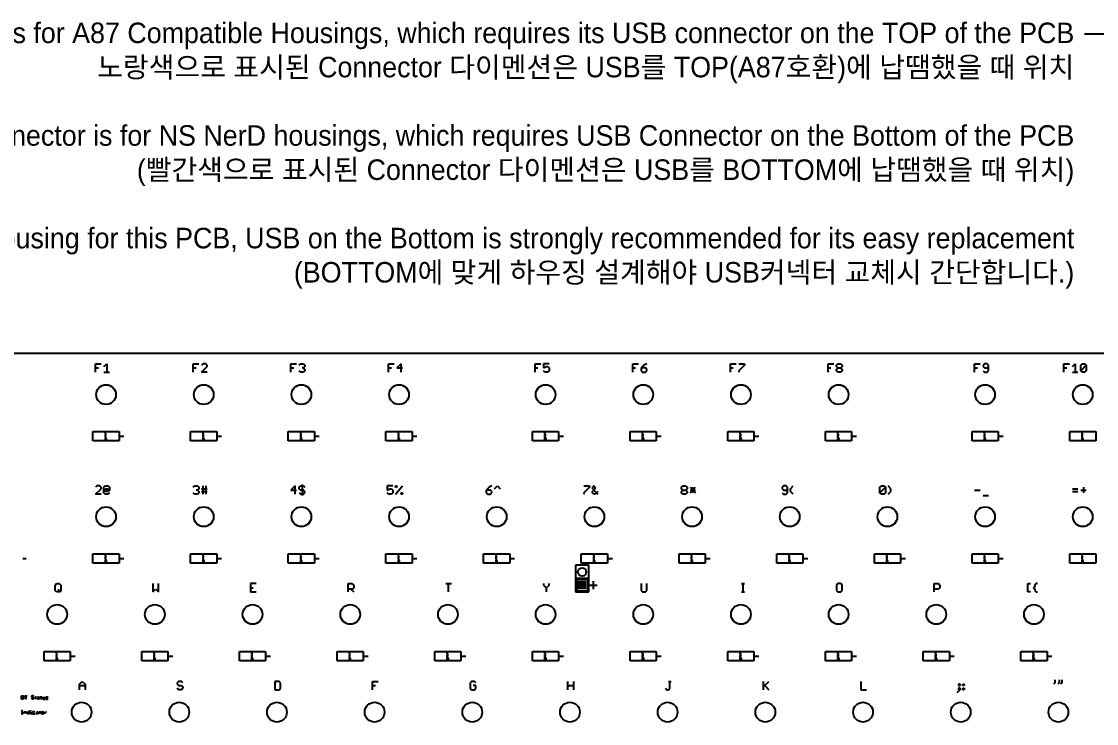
# Model space of a CAD drawing. Extents: x -204 to 409, y -450 to 97.
# Drawn here: x 21.6 to 231.3, y -40.3 to 96.5 of the extents above; entities that cross this region are included whole.
import ezdxf
from ezdxf import colors
from ezdxf.entities.mleader import LeaderData, LeaderLine
from ezdxf.math import Vec2, Vec3

# ---------------------------------------------------------------- set-up
doc = ezdxf.new("R2010")
doc.units = 0
doc.header["$MEASUREMENT"] = 0
doc.layers.get('0').update_dxf_attribs({"linetype": 'CONTINUOUS'})
for name, color, linetype in [('Key Name', 253, 'CONTINUOUS'), ('LEDs_PADs', 82, 'CONTINUOUS'), ('On-PCB LEDs', 6, 'CONTINUOUS'), ('OutLine', 7, 'CONTINUOUS'), ('Switches_Winkey87', 2, 'CONTINUOUS')]:
    doc.layers.add(name, color=color, linetype=linetype)

# ---------------------------------------------------------------- blocks, each defined once
blk = doc.blocks.new('SQUAREP')
blk.add_solid([(-0.5, -0.5), (0.5, -0.5), (-0.5, 0.5), (0.5, 0.5)])
blk = doc.blocks.new('ROUNDP')
blk.add_circle((0, 0), 0.5)

msp = doc.modelspace()

# ---------------------------------------------------------------- linework, layer by layer
at = {"layer": 'Key Name'}
for p, q in [((36.0619, 28.1912), (36.0619, 29.8182)), ((36.0619, 29.8182), (37.1465, 29.8182)), ((37.699, 29.2759), (38.2414, 29.8182)), ((38.2414, 29.8182), (38.2414, 28.1912)), ((55.1119, 28.1912), (55.1119, 29.8182)), ((55.1119, 29.8182), (56.1965, 29.8182)), ((57.0202, 29.8182), (56.749, 29.547)), ((57.5625, 29.8182), (57.0202, 29.8182)), ((57.8337, 29.547), (57.5625, 29.8182)), ((57.8337, 29.2759), (57.8337, 29.547)), ((74.1619, 28.1912), (74.1619, 29.8182)), ((74.1619, 29.8182), (75.2465, 29.8182)), ((75.799, 29.547), (76.0702, 29.8182)), ((76.0702, 29.8182), (76.6125, 29.8182)), ((76.6125, 29.8182), (76.8837, 29.547)), ((76.8837, 29.547), (76.8837, 29.2759)), ((93.2119, 28.1912), (93.2119, 29.8182)), ((93.2119, 29.8182), (94.2965, 29.8182)), ((95.6625, 29.8182), (94.849, 29.0047)), ((95.6625, 28.1912), (95.6625, 29.8182)), ((121.7869, 28.1912), (121.7869, 29.8182)), ((121.7869, 29.8182), (122.8715, 29.8182)), ((124.5087, 29.8182), (123.424, 29.8182)), ((123.424, 29.8182), (123.424, 29.0047)), ((140.8369, 28.1912), (140.8369, 29.8182)), ((140.8369, 29.8182), (141.9215, 29.8182)), ((143.0164, 29.547), (142.474, 29.0047)), ((143.5587, 29.8182), (143.0164, 29.547)), ((159.8869, 28.1912), (159.8869, 29.8182)), ((159.8869, 29.8182), (160.9715, 29.8182)), ((161.524, 29.8182), (162.6087, 29.8182)), ((162.6087, 29.547), (161.524, 28.4624)), ((162.6087, 29.8182), (162.6087, 29.547)), ((178.9369, 28.1912), (178.9369, 29.8182)), ((178.9369, 29.8182), (180.0215, 29.8182)), ((180.574, 29.547), (180.8452, 29.8182)), ((180.574, 29.2759), (180.574, 29.547)), ((180.8452, 29.8182), (181.3875, 29.8182)), ((181.3875, 29.8182), (181.6587, 29.547)), ((181.6587, 29.547), (181.6587, 29.2759)), ((207.5119, 28.1912), (207.5119, 29.8182)), ((207.5119, 29.8182), (208.5965, 29.8182)), ((209.4202, 29.8182), (209.149, 29.547)), ((209.149, 29.547), (209.149, 29.2759)), ((209.9625, 29.8182), (209.4202, 29.8182)), ((210.2337, 29.547), (209.9625, 29.8182)), ((210.2337, 28.4624), (210.2337, 29.547)), ((224.9247, 28.1912), (224.9247, 29.8182)), ((224.9247, 29.8182), (226.0094, 29.8182)), ((226.5619, 29.2759), (227.1042, 29.8182)), ((227.1042, 29.8182), (227.1042, 28.1912)), ((228.199, 29.547), (228.4702, 29.8182)), ((228.199, 28.4624), (228.199, 29.547)), ((228.199, 28.4624), (229.2837, 29.547)), ((228.4702, 29.8182), (229.0125, 29.8182)), ((229.0125, 29.8182), (229.2837, 29.547)), ((229.2837, 29.547), (229.2837, 28.4624)), ((36.0619, 29.0047), (36.6042, 29.0047)), ((37.699, 28.1912), (38.7837, 28.1912)), ((55.1119, 29.0047), (55.6542, 29.0047)), ((56.749, 28.1912), (57.8337, 29.2759)), ((57.8337, 28.1912), (56.749, 28.1912)), ((74.1619, 29.0047), (74.7042, 29.0047)), ((76.0702, 28.1912), (75.799, 28.4624)), ((76.6125, 28.1912), (76.0702, 28.1912)), ((76.6125, 29.0047), (76.3414, 29.0047)), ((76.8837, 29.2759), (76.6125, 29.0047)), ((76.6125, 29.0047), (76.8837, 28.7335)), ((76.8837, 28.4624), (76.6125, 28.1912)), ((76.8837, 28.7335), (76.8837, 28.4624)), ((93.2119, 29.0047), (93.7542, 29.0047)), ((94.849, 29.0047), (95.9337, 29.0047)), ((121.7869, 29.0047), (122.3292, 29.0047)), ((123.424, 29.0047), (123.9664, 29.2759)), ((123.6952, 28.1912), (123.424, 28.4624)), ((124.2375, 28.1912), (123.6952, 28.1912)), ((123.9664, 29.2759), (124.2375, 29.2759)), ((124.2375, 29.2759), (124.5087, 29.0047)), ((124.5087, 28.4624), (124.2375, 28.1912)), ((124.5087, 29.0047), (124.5087, 28.4624)), ((140.8369, 29.0047), (141.3792, 29.0047)), ((142.474, 29.0047), (142.474, 28.4624)), ((143.2875, 29.0047), (142.474, 29.0047)), ((142.474, 28.4624), (142.7452, 28.1912)), ((142.7452, 28.1912), (143.2875, 28.1912)), ((143.5587, 28.7335), (143.2875, 29.0047)), ((143.2875, 28.1912), (143.5587, 28.4624)), ((143.5587, 28.4624), (143.5587, 28.7335)), ((159.8869, 29.0047), (160.4292, 29.0047)), ((161.524, 28.4624), (161.524, 28.1912)), ((178.9369, 29.0047), (179.4792, 29.0047)), ((180.8452, 29.0047), (180.574, 29.2759)), ((180.574, 28.7335), (180.8452, 29.0047)), ((180.574, 28.4624), (180.574, 28.7335)), ((180.8452, 28.1912), (180.574, 28.4624)), ((180.8452, 29.0047), (181.3875, 29.0047)), ((181.3875, 28.1912), (180.8452, 28.1912)), ((181.6587, 29.2759), (181.3875, 29.0047)), ((181.3875, 29.0047), (181.6587, 28.7335)), ((181.6587, 28.4624), (181.3875, 28.1912)), ((181.6587, 28.7335), (181.6587, 28.4624)), ((207.5119, 29.0047), (208.0542, 29.0047)), ((209.149, 29.2759), (209.4202, 29.0047)), ((209.149, 28.4624), (209.4202, 28.1912)), ((209.4202, 29.0047), (210.2337, 29.0047)), ((209.4202, 28.1912), (209.9625, 28.1912)), ((209.9625, 28.1912), (210.2337, 28.4624)), ((224.9247, 29.0047), (225.4671, 29.0047)), ((226.5619, 28.1912), (227.6465, 28.1912)), ((228.4702, 28.1912), (228.199, 28.4624)), ((229.0125, 28.1912), (228.4702, 28.1912)), ((229.2837, 28.4624), (229.0125, 28.1912)), ((36.333, 6.0057), (36.0619, 5.7345)), ((36.0619, 4.3787), (37.1465, 5.4634)), ((37.1465, 4.3787), (36.0619, 4.3787)), ((36.8754, 6.0057), (36.333, 6.0057)), ((37.1465, 5.7345), (36.8754, 6.0057)), ((37.1465, 5.4634), (37.1465, 5.7345)), ((37.699, 5.7345), (37.9702, 6.0057)), ((37.699, 4.6499), (37.699, 5.7345)), ((37.9702, 4.3787), (37.699, 4.6499)), ((37.9702, 6.0057), (38.5125, 6.0057)), ((37.9702, 4.921), (37.9702, 5.4634)), ((37.9702, 5.4634), (38.5125, 5.4634)), ((38.5125, 4.921), (37.9702, 4.921)), ((38.5125, 4.3787), (37.9702, 4.3787)), ((38.5125, 6.0057), (38.7837, 5.7345)), ((38.5125, 5.4634), (38.5125, 4.921)), ((38.7837, 5.1922), (38.5125, 4.921)), ((38.7837, 4.6499), (38.5125, 4.3787)), ((38.7837, 5.7345), (38.7837, 5.1922)), ((55.1119, 5.7345), (55.383, 6.0057)), ((55.383, 4.3787), (55.1119, 4.6499)), ((55.383, 6.0057), (55.9254, 6.0057)), ((55.9254, 4.3787), (55.383, 4.3787)), ((55.9254, 5.1922), (55.6542, 5.1922)), ((55.9254, 6.0057), (56.1965, 5.7345)), ((56.1965, 5.4634), (55.9254, 5.1922)), ((55.9254, 5.1922), (56.1965, 4.921)), ((56.1965, 4.6499), (55.9254, 4.3787)), ((56.1965, 5.7345), (56.1965, 5.4634)), ((56.1965, 4.921), (56.1965, 4.6499)), ((56.749, 5.4634), (57.5625, 5.4634)), ((56.749, 4.921), (57.8337, 4.921)), ((57.0202, 4.3787), (57.0202, 6.0057)), ((57.5625, 6.0057), (57.5625, 4.3787)), ((57.5625, 5.4634), (57.8337, 5.4634)), ((74.9754, 6.0057), (74.1619, 5.1922)), ((74.1619, 5.1922), (75.2465, 5.1922)), ((74.9754, 4.3787), (74.9754, 6.0057)), ((75.799, 5.7345), (76.0702, 6.0057)), ((75.799, 5.4634), (75.799, 5.7345)), ((76.0702, 5.1922), (75.799, 5.4634)), ((75.799, 4.6499), (76.0702, 4.3787)), ((76.0702, 6.0057), (76.6125, 6.0057)), ((76.6125, 5.1922), (76.0702, 5.1922)), ((76.0702, 4.3787), (76.6125, 4.3787)), ((76.3414, 6.2769), (76.3414, 4.1075)), ((76.6125, 6.0057), (76.8837, 5.7345)), ((76.8837, 4.921), (76.6125, 5.1922)), ((76.6125, 4.3787), (76.8837, 4.6499)), ((76.8837, 4.6499), (76.8837, 4.921)), ((94.0237, 6.0057), (92.939, 6.0057)), ((92.939, 6.0057), (92.939, 5.1922)), ((92.939, 5.1922), (93.4814, 5.4634)), ((93.2102, 4.3787), (92.939, 4.6499)), ((93.7525, 4.3787), (93.2102, 4.3787)), ((93.4814, 5.4634), (93.7525, 5.4634)), ((93.7525, 5.4634), (94.0237, 5.1922)), ((94.0237, 4.6499), (93.7525, 4.3787)), ((94.0237, 5.1922), (94.0237, 4.6499)), ((94.5762, 6.0057), (94.8473, 6.0057)), ((94.5762, 5.7345), (94.5762, 6.0057)), ((94.5762, 4.3787), (95.932, 6.0057)), ((94.8473, 5.7345), (94.5762, 5.7345)), ((94.8473, 6.0057), (94.8473, 5.7345)), ((95.6608, 4.3787), (95.6608, 4.6499)), ((95.6608, 4.6499), (95.932, 4.6499)), ((95.932, 4.3787), (95.6608, 4.3787)), ((95.932, 4.6499), (95.932, 4.3787)), ((112.8042, 5.7345), (112.2619, 5.1922)), ((112.2619, 5.1922), (112.2619, 4.6499)), ((113.0754, 5.1922), (112.2619, 5.1922)), ((112.2619, 4.6499), (112.533, 4.3787)), ((112.533, 4.3787), (113.0754, 4.3787)), ((113.3465, 6.0057), (112.8042, 5.7345)), ((113.3465, 4.921), (113.0754, 5.1922)), ((113.0754, 4.3787), (113.3465, 4.6499)), ((113.3465, 4.6499), (113.3465, 4.921)), ((113.899, 5.4634), (114.4414, 6.0057)), ((114.4414, 6.0057), (114.9837, 5.4634)), ((131.3119, 6.0057), (132.3965, 6.0057)), ((132.3965, 5.7345), (131.3119, 4.6499)), ((131.3119, 4.6499), (131.3119, 4.3787)), ((132.3965, 6.0057), (132.3965, 5.7345)), ((133.2202, 6.0057), (132.949, 5.7345)), ((132.949, 5.7345), (132.949, 5.4634)), ((132.949, 4.921), (133.4914, 5.4634)), ((132.949, 5.4634), (134.0337, 4.3787)), ((132.949, 4.6499), (132.949, 4.921)), ((133.2202, 4.3787), (132.949, 4.6499)), ((133.4914, 5.7345), (133.2202, 6.0057)), ((133.4914, 4.3787), (133.2202, 4.3787)), ((133.4914, 5.4634), (133.4914, 5.7345)), ((134.0337, 4.921), (133.4914, 4.3787)), ((150.3619, 5.7345), (150.633, 6.0057)), ((150.3619, 5.4634), (150.3619, 5.7345)), ((150.633, 5.1922), (150.3619, 5.4634)), ((150.3619, 4.921), (150.633, 5.1922)), ((150.3619, 4.6499), (150.3619, 4.921)), ((150.633, 4.3787), (150.3619, 4.6499)), ((150.633, 6.0057), (151.1754, 6.0057)), ((150.633, 5.1922), (151.1754, 5.1922)), ((151.1754, 4.3787), (150.633, 4.3787)), ((151.1754, 6.0057), (151.4465, 5.7345)), ((151.4465, 5.4634), (151.1754, 5.1922)), ((151.1754, 5.1922), (151.4465, 4.921)), ((151.4465, 4.6499), (151.1754, 4.3787)), ((151.4465, 5.7345), (151.4465, 5.4634)), ((151.4465, 4.921), (151.4465, 4.6499)), ((151.999, 5.7345), (153.0837, 4.6499)), ((151.999, 4.6499), (153.0837, 5.7345)), ((151.999, 5.1922), (153.0837, 5.1922)), ((152.5414, 4.6499), (152.5414, 5.7345)), ((170.2288, 6.0057), (169.9576, 5.7345)), ((169.9576, 5.7345), (169.9576, 5.4634)), ((169.9576, 5.4634), (170.2288, 5.1922)), ((169.9576, 4.6499), (170.2288, 4.3787)), ((170.7711, 6.0057), (170.2288, 6.0057)), ((170.2288, 5.1922), (171.0423, 5.1922)), ((170.2288, 4.3787), (170.7711, 4.3787)), ((171.0423, 5.7345), (170.7711, 6.0057)), ((170.7711, 4.3787), (171.0423, 4.6499)), ((171.0423, 4.6499), (171.0423, 5.7345)), ((171.5948, 5.4634), (172.1371, 6.0057)), ((171.5948, 4.921), (171.5948, 5.4634)), ((172.1371, 4.3787), (171.5948, 4.921)), ((189.0076, 5.7345), (189.2788, 6.0057)), ((189.0076, 4.6499), (189.0076, 5.7345)), ((189.0076, 4.6499), (190.0923, 5.7345)), ((189.2788, 4.3787), (189.0076, 4.6499)), ((189.2788, 6.0057), (189.8211, 6.0057)), ((189.8211, 4.3787), (189.2788, 4.3787)), ((189.8211, 6.0057), (190.0923, 5.7345)), ((190.0923, 4.6499), (189.8211, 4.3787)), ((190.0923, 5.7345), (190.0923, 4.6499)), ((191.1871, 5.4634), (190.6448, 6.0057)), ((190.6448, 4.3787), (191.1871, 4.921)), ((191.1871, 4.921), (191.1871, 5.4634)), ((207.5119, 5.1922), (208.5965, 5.1922)), ((226.5619, 5.4634), (227.6465, 5.4634)), ((226.5619, 4.921), (227.6465, 4.921)), ((228.199, 5.1922), (229.2837, 5.1922)), ((228.7414, 5.7345), (228.7414, 4.6499)), ((209.149, 4.1075), (210.2337, 4.1075)), ((132.2403, -9.4386), (129.6403, -9.4386)), ((129.6403, -9.4386), (129.6403, -12.0386)), ((132.2403, -12.0386), (132.2403, -9.4386)), ((129.6403, -12.0386), (129.6403, -14.6386)), ((132.2403, -12.0386), (129.6403, -12.0386)), ((132.1403, -12.1386), (129.7403, -12.1386)), ((129.7403, -12.1386), (129.7403, -14.5386)), ((132.0403, -12.2136), (129.8403, -12.2136)), ((129.8403, -12.2136), (129.8403, -14.4386)), ((132.0403, -14.4386), (132.0403, -12.2136)), ((132.1403, -14.5386), (132.1403, -12.1386)), ((132.2403, -14.5386), (132.2403, -12.0386)), ((133.1109, -12.553), (133.1109, -14.1122)), ((28.174, -13.3155), (28.4452, -13.0443)), ((28.174, -14.4001), (28.174, -13.3155)), ((28.4452, -14.6713), (28.174, -14.4001)), ((28.4452, -13.0443), (28.9875, -13.0443)), ((28.9875, -14.6713), (28.4452, -14.6713)), ((28.7164, -14.129), (29.2587, -14.6713)), ((28.9875, -13.0443), (29.2587, -13.3155)), ((29.2587, -14.4001), (28.9875, -14.6713)), ((29.2587, -13.3155), (29.2587, -14.4001)), ((47.224, -13.0443), (47.224, -14.6713)), ((47.224, -14.6713), (47.7664, -14.129)), ((47.7664, -14.129), (48.3087, -14.6713)), ((48.3087, -14.6713), (48.3087, -13.0443)), ((67.3587, -13.0443), (66.274, -13.0443)), ((66.274, -13.0443), (66.274, -14.6713)), ((66.274, -13.8578), (66.8164, -13.8578)), ((66.274, -14.6713), (67.3587, -14.6713)), ((85.324, -14.6713), (85.324, -13.0443)), ((85.324, -13.0443), (86.1375, -13.0443)), ((86.1375, -14.129), (85.324, -14.129)), ((85.8664, -14.129), (86.4087, -14.6713)), ((86.1375, -13.0443), (86.4087, -13.3155)), ((86.4087, -13.8578), (86.1375, -14.129)), ((86.4087, -13.3155), (86.4087, -13.8578)), ((104.374, -13.0443), (105.4587, -13.0443)), ((104.9164, -14.6713), (104.9164, -13.0443)), ((123.424, -13.0443), (123.424, -13.3155)), ((123.424, -13.3155), (123.9664, -13.8578)), ((123.9664, -13.8578), (124.5087, -13.3155)), ((123.9664, -13.8578), (123.9664, -14.6713)), ((124.5087, -13.3155), (124.5087, -13.0443)), ((129.6403, -14.6386), (132.2403, -14.6386)), ((129.7403, -14.5386), (132.1403, -14.5386)), ((129.8403, -14.4386), (132.0403, -14.4386)), ((132.2403, -14.5386), (132.1403, -14.5386)), ((132.2403, -14.6386), (132.2403, -14.5386)), ((132.3313, -13.3326), (133.8905, -13.3326)), ((142.474, -13.0443), (142.474, -14.4001)), ((142.474, -14.4001), (142.7452, -14.6713)), ((142.7452, -14.6713), (143.2875, -14.6713)), ((143.2875, -14.6713), (143.5587, -14.4001)), ((143.5587, -14.4001), (143.5587, -13.0443)), ((162.0698, -13.0443), (162.6121, -13.0443)), ((162.0698, -14.6713), (162.6121, -14.6713)), ((162.3409, -14.6713), (162.3409, -13.0443)), ((180.8452, -13.0443), (180.574, -13.3155)), ((180.574, -13.3155), (180.574, -14.4001)), ((180.574, -14.4001), (180.8452, -14.6713)), ((181.3875, -13.0443), (180.8452, -13.0443)), ((180.8452, -14.6713), (181.3875, -14.6713)), ((181.6587, -13.3155), (181.3875, -13.0443)), ((181.3875, -14.6713), (181.6587, -14.4001)), ((181.6587, -14.4001), (181.6587, -13.3155)), ((199.624, -14.6713), (199.624, -13.0443)), ((199.624, -13.0443), (200.4375, -13.0443)), ((200.4375, -14.129), (199.624, -14.129)), ((200.4375, -13.0443), (200.7087, -13.3155)), ((200.7087, -13.8578), (200.4375, -14.129)), ((200.7087, -13.3155), (200.7087, -13.8578)), ((217.8555, -14.6713), (217.8555, -13.0443)), ((217.8555, -13.0443), (218.3978, -13.0443)), ((218.3978, -14.6713), (217.8555, -14.6713)), ((219.2181, -13.5866), (218.9469, -13.8578)), ((218.9469, -13.8578), (219.2181, -14.129)), ((219.4892, -13.0443), (219.2181, -13.3155)), ((219.2181, -13.3155), (219.2181, -13.5866)), ((219.2181, -14.129), (219.2181, -14.4001)), ((219.2181, -14.4001), (219.4892, -14.6713)), ((219.7604, -13.0443), (219.4892, -13.0443)), ((219.4892, -14.6713), (219.7604, -14.6713)), ((32.9365, -32.6366), (33.4789, -32.0943)), ((32.9365, -33.7213), (32.9365, -32.6366)), ((32.9365, -32.9078), (34.0212, -32.9078)), ((33.4789, -32.0943), (34.0212, -32.6366)), ((34.0212, -32.6366), (34.0212, -33.7213)), ((52.2577, -32.0943), (51.9865, -32.3655)), ((51.9865, -32.3655), (51.9865, -32.6366)), ((51.9865, -32.6366), (52.2577, -32.9078)), ((52.2577, -33.7213), (51.9865, -33.4501)), ((52.8, -32.0943), (52.2577, -32.0943)), ((52.2577, -32.9078), (52.8, -32.9078)), ((53.0712, -32.3655), (52.8, -32.0943)), ((52.8, -32.9078), (53.0712, -33.179)), ((53.0712, -33.4501), (52.8, -33.7213)), ((53.0712, -33.179), (53.0712, -33.4501)), ((71.0365, -32.0943), (71.0365, -33.7213)), ((71.85, -32.0943), (71.0365, -32.0943)), ((72.1212, -32.3655), (71.85, -32.0943)), ((71.85, -33.7213), (72.1212, -33.4501)), ((72.1212, -33.4501), (72.1212, -32.3655)), ((90.0865, -33.7213), (90.0865, -32.0943)), ((90.0865, -32.0943), (91.1712, -32.0943)), ((90.0865, -32.9078), (90.6289, -32.9078)), ((109.4077, -32.0943), (109.1365, -32.3655)), ((109.1365, -32.3655), (109.1365, -33.4501)), ((109.1365, -33.4501), (109.4077, -33.7213)), ((109.95, -32.0943), (109.4077, -32.0943)), ((110.2212, -32.9078), (109.6789, -32.9078)), ((110.2212, -32.3655), (109.95, -32.0943)), ((109.95, -33.7213), (110.2212, -33.4501)), ((110.2212, -33.4501), (110.2212, -32.9078)), ((128.1865, -33.7213), (128.1865, -32.0943)), ((128.1865, -32.9078), (129.2712, -32.9078)), ((129.2712, -32.0943), (129.2712, -33.7213)), ((147.2365, -33.4501), (147.5077, -33.7213)), ((147.7789, -32.0943), (148.3212, -32.0943)), ((147.7789, -33.7213), (148.05, -33.4501)), ((148.05, -33.4501), (148.05, -32.0943)), ((166.2865, -32.0943), (166.2865, -33.7213)), ((166.2865, -33.179), (167.3712, -32.0943)), ((166.5577, -32.9078), (167.3712, -33.7213)), ((185.3365, -32.0943), (185.3365, -33.7213)), ((204.656, -32.6366), (204.3848, -32.6366)), ((204.3848, -32.6366), (204.3848, -32.9078)), ((204.3848, -32.9078), (204.656, -32.9078)), ((204.656, -33.4501), (204.3848, -33.4501)), ((204.3848, -33.4501), (204.3848, -33.7213)), ((204.656, -32.9078), (204.656, -32.6366)), ((204.656, -33.7213), (204.656, -33.4501)), ((205.2051, -32.6366), (205.4763, -32.6366)), ((205.2051, -32.9078), (205.2051, -32.6366)), ((205.4763, -32.9078), (205.2051, -32.9078)), ((205.2051, -33.4501), (205.4763, -33.4501)), ((205.2051, -33.7213), (205.2051, -33.4501)), ((205.4763, -32.6366), (205.4763, -32.9078)), ((205.4763, -33.4501), (205.4763, -33.7213)), ((223.162, -32.3655), (222.8908, -32.6366)), ((223.162, -31.8231), (223.162, -32.3655)), ((223.9806, -32.3655), (223.7094, -32.6366)), ((223.9806, -31.8231), (223.9806, -32.3655)), ((224.5229, -32.3655), (224.2517, -32.6366)), ((224.5229, -31.8231), (224.5229, -32.3655)), ((21.6354, -35.5446), (21.6354, -34.8948)), ((21.6354, -34.8948), (21.9603, -34.8948)), ((21.6354, -35.2197), (21.9603, -35.2197)), ((21.9603, -35.5446), (21.6354, -35.5446)), ((21.9603, -34.8948), (22.0686, -35.0031)), ((22.0686, -35.1114), (21.9603, -35.2197)), ((21.9603, -35.2197), (22.0686, -35.328)), ((22.0686, -35.4363), (21.9603, -35.5446)), ((22.0686, -35.0031), (22.0686, -35.1114)), ((22.0686, -35.328), (22.0686, -35.4363)), ((22.2799, -34.8948), (22.7131, -34.8948)), ((22.4965, -35.5446), (22.4965, -34.8948)), ((23.6773, -34.8948), (23.5691, -35.0031)), ((23.5691, -35.0031), (23.5691, -35.1114)), ((23.5691, -35.1114), (23.6773, -35.2197)), ((23.6773, -35.5446), (23.5691, -35.4363)), ((23.8939, -34.8948), (23.6773, -34.8948)), ((23.6773, -35.2197), (23.8939, -35.2197)), ((23.8939, -35.5446), (23.6773, -35.5446)), ((24.0022, -35.0031), (23.8939, -34.8948)), ((23.8939, -35.2197), (24.0022, -35.328)), ((24.0022, -35.4363), (23.8939, -35.5446)), ((24.0022, -35.328), (24.0022, -35.4363)), ((24.2136, -35.1114), (24.4302, -35.1114)), ((24.3219, -35.0031), (24.3219, -35.4363)), ((24.3219, -35.4363), (24.4302, -35.5446)), ((24.6433, -35.4363), (24.7516, -35.328)), ((24.7516, -35.5446), (24.6433, -35.4363)), ((24.7516, -35.1114), (24.9682, -35.1114)), ((24.7516, -35.328), (25.0765, -35.328)), ((25.0765, -35.5446), (24.7516, -35.5446)), ((24.9682, -35.1114), (25.0765, -35.2197)), ((25.0765, -35.2197), (25.0765, -35.5446)), ((25.2879, -35.1114), (25.5044, -35.1114)), ((25.3961, -35.0031), (25.3961, -35.4363)), ((25.3961, -35.4363), (25.5044, -35.5446)), ((25.7176, -35.1114), (25.7176, -35.4363)), ((25.7176, -35.4363), (25.8258, -35.5446)), ((25.8258, -35.5446), (26.1507, -35.5446)), ((26.1507, -35.5446), (26.1507, -35.1114)), ((26.3621, -35.2197), (26.4704, -35.1114)), ((26.4704, -35.328), (26.3621, -35.2197)), ((26.3621, -35.5446), (26.687, -35.5446)), ((26.4704, -35.1114), (26.7953, -35.1114)), ((26.687, -35.328), (26.4704, -35.328)), ((26.7953, -35.4363), (26.687, -35.328)), ((26.687, -35.5446), (26.7953, -35.4363)), ((52.8, -33.7213), (52.2577, -33.7213)), ((71.0365, -33.7213), (71.85, -33.7213)), ((109.4077, -33.7213), (109.95, -33.7213)), ((147.5077, -33.7213), (147.7789, -33.7213)), ((185.3365, -33.7213), (186.4212, -33.7213)), ((204.1137, -34.2636), (204.656, -33.7213)), ((204.3848, -33.7213), (204.656, -33.7213)), ((205.4763, -33.7213), (205.2051, -33.7213)), ((23.4625, -37.6866), (23.4625, -37.7948)), ((21.6354, -37.7948), (21.852, -37.7948)), ((21.6354, -38.4446), (21.852, -38.4446)), ((21.7437, -38.4446), (21.7437, -37.7948)), ((22.0651, -38.4446), (22.0651, -38.0114)), ((22.0651, -38.0114), (22.39, -38.0114)), ((22.39, -38.0114), (22.4983, -38.1197)), ((22.4983, -38.1197), (22.4983, -38.4446)), ((22.7096, -38.1197), (22.8179, -38.0114)), ((22.7096, -38.3363), (22.7096, -38.1197)), ((22.8179, -38.4446), (22.7096, -38.3363)), ((22.8179, -38.0114), (23.1428, -38.0114)), ((23.1428, -38.4446), (22.8179, -38.4446)), ((23.1428, -37.7948), (23.1428, -38.4446)), ((23.3542, -38.0114), (23.4625, -38.0114)), ((23.3542, -38.4446), (23.5708, -38.4446)), ((23.4625, -38.0114), (23.4625, -38.4446)), ((23.8922, -38.0114), (23.7839, -38.1197)), ((23.7839, -38.1197), (23.7839, -38.3363)), ((23.7839, -38.3363), (23.8922, -38.4446)), ((24.2171, -38.0114), (23.8922, -38.0114)), ((23.8922, -38.4446), (24.2171, -38.4446)), ((24.4285, -38.3363), (24.5367, -38.228)), ((24.5367, -38.4446), (24.4285, -38.3363)), ((24.5367, -38.0114), (24.7533, -38.0114)), ((24.5367, -38.228), (24.8616, -38.228)), ((24.8616, -38.4446), (24.5367, -38.4446)), ((24.7533, -38.0114), (24.8616, -38.1197)), ((24.8616, -38.1197), (24.8616, -38.4446)), ((25.073, -38.0114), (25.2896, -38.0114)), ((25.1813, -37.9031), (25.1813, -38.3363)), ((25.1813, -38.3363), (25.2896, -38.4446)), ((25.611, -38.0114), (25.5027, -38.1197)), ((25.5027, -38.1197), (25.5027, -38.3363)), ((25.5027, -38.3363), (25.611, -38.4446)), ((25.8276, -38.0114), (25.611, -38.0114)), ((25.611, -38.4446), (25.8276, -38.4446)), ((25.9359, -38.1197), (25.8276, -38.0114)), ((25.8276, -38.4446), (25.9359, -38.3363)), ((25.9359, -38.3363), (25.9359, -38.1197)), ((26.1472, -38.4446), (26.1472, -38.0114)), ((26.1472, -38.228), (26.3638, -38.0114)), ((26.3638, -38.0114), (26.4721, -38.0114))]:
    msp.add_line(p, q, dxfattribs=at)
at = {"layer": 'On-PCB LEDs'}
for p, q in [((35.55, 14.7875), (35.55, 16.5875)), ((35.55, 16.5875), (40.65, 16.5875)), ((40.65, 14.7875), (35.55, 14.7875)), ((37.9055, 16.4627), (37.9055, 16.0377)), ((37.9055, 16.0377), (38.1888, 16.0377)), ((38.1888, 15.9002), (37.9055, 15.9002)), ((37.9055, 15.9002), (37.9055, 15.4752)), ((37.9055, 15.6877), (38.0472, 15.6877)), ((37.9055, 15.4752), (38.1888, 15.4752)), ((37.9055, 15.3377), (37.9055, 14.9127)), ((38.118, 15.3377), (37.9055, 15.3377)), ((37.9055, 14.9127), (38.118, 14.9127)), ((38.1888, 15.2668), (38.118, 15.3377)), ((38.118, 14.9127), (38.1888, 14.9835)), ((38.1888, 14.9835), (38.1888, 15.2668)), ((40.65, 16.5875), (40.65, 14.7875)), ((40.9, 15.6875), (41.6, 15.6875)), ((54.6, 14.7875), (54.6, 16.5875)), ((54.6, 16.5875), (59.7, 16.5875)), ((59.7, 14.7875), (54.6, 14.7875)), ((56.9555, 16.4627), (56.9555, 16.0377)), ((56.9555, 16.0377), (57.2388, 16.0377)), ((57.2388, 15.9002), (56.9555, 15.9002)), ((56.9555, 15.9002), (56.9555, 15.4752)), ((56.9555, 15.6877), (57.0972, 15.6877)), ((56.9555, 15.4752), (57.2388, 15.4752)), ((56.9555, 15.3377), (56.9555, 14.9127)), ((57.168, 15.3377), (56.9555, 15.3377)), ((56.9555, 14.9127), (57.168, 14.9127)), ((57.2388, 15.2668), (57.168, 15.3377)), ((57.168, 14.9127), (57.2388, 14.9835)), ((57.2388, 14.9835), (57.2388, 15.2668)), ((59.7, 16.5875), (59.7, 14.7875)), ((59.95, 15.6875), (60.65, 15.6875)), ((73.65, 14.7875), (73.65, 16.5875)), ((73.65, 16.5875), (78.75, 16.5875)), ((78.75, 14.7875), (73.65, 14.7875)), ((76.0055, 16.4627), (76.0055, 16.0377)), ((76.0055, 16.0377), (76.2888, 16.0377)), ((76.2888, 15.9002), (76.0055, 15.9002)), ((76.0055, 15.9002), (76.0055, 15.4752)), ((76.0055, 15.6877), (76.1472, 15.6877)), ((76.0055, 15.4752), (76.2888, 15.4752)), ((76.0055, 15.3377), (76.0055, 14.9127)), ((76.218, 15.3377), (76.0055, 15.3377)), ((76.0055, 14.9127), (76.218, 14.9127)), ((76.2888, 15.2668), (76.218, 15.3377)), ((76.218, 14.9127), (76.2888, 14.9835)), ((76.2888, 14.9835), (76.2888, 15.2668)), ((78.75, 16.5875), (78.75, 14.7875)), ((79, 15.6875), (79.7, 15.6875)), ((92.7, 14.7875), (92.7, 16.5875)), ((92.7, 16.5875), (97.8, 16.5875)), ((97.8, 14.7875), (92.7, 14.7875)), ((95.0555, 16.4627), (95.0555, 16.0377)), ((95.0555, 16.0377), (95.3388, 16.0377)), ((95.3388, 15.9002), (95.0555, 15.9002)), ((95.0555, 15.9002), (95.0555, 15.4752)), ((95.0555, 15.6877), (95.1972, 15.6877)), ((95.0555, 15.4752), (95.3388, 15.4752)), ((95.0555, 15.3377), (95.0555, 14.9127)), ((95.268, 15.3377), (95.0555, 15.3377)), ((95.0555, 14.9127), (95.268, 14.9127)), ((95.3388, 15.2668), (95.268, 15.3377)), ((95.268, 14.9127), (95.3388, 14.9835)), ((95.3388, 14.9835), (95.3388, 15.2668)), ((97.8, 16.5875), (97.8, 14.7875)), ((98.05, 15.6875), (98.75, 15.6875)), ((121.275, 14.7875), (121.275, 16.5875)), ((121.275, 16.5875), (126.375, 16.5875)), ((126.375, 14.7875), (121.275, 14.7875)), ((123.6305, 16.4627), (123.6305, 16.0377)), ((123.6305, 16.0377), (123.9138, 16.0377)), ((123.9138, 15.9002), (123.6305, 15.9002)), ((123.6305, 15.9002), (123.6305, 15.4752)), ((123.6305, 15.6877), (123.7722, 15.6877)), ((123.6305, 15.4752), (123.9138, 15.4752)), ((123.6305, 15.3377), (123.6305, 14.9127)), ((123.843, 15.3377), (123.6305, 15.3377)), ((123.6305, 14.9127), (123.843, 14.9127)), ((123.9138, 15.2668), (123.843, 15.3377)), ((123.843, 14.9127), (123.9138, 14.9835)), ((123.9138, 14.9835), (123.9138, 15.2668)), ((126.375, 16.5875), (126.375, 14.7875)), ((126.625, 15.6875), (127.325, 15.6875)), ((140.325, 14.7875), (140.325, 16.5875)), ((140.325, 16.5875), (145.425, 16.5875)), ((145.425, 14.7875), (140.325, 14.7875)), ((142.6805, 16.4627), (142.6805, 16.0377)), ((142.6805, 16.0377), (142.9638, 16.0377)), ((142.9638, 15.9002), (142.6805, 15.9002)), ((142.6805, 15.9002), (142.6805, 15.4752)), ((142.6805, 15.6877), (142.8222, 15.6877)), ((142.6805, 15.4752), (142.9638, 15.4752)), ((142.6805, 15.3377), (142.6805, 14.9127)), ((142.893, 15.3377), (142.6805, 15.3377)), ((142.6805, 14.9127), (142.893, 14.9127)), ((142.9638, 15.2668), (142.893, 15.3377)), ((142.893, 14.9127), (142.9638, 14.9835)), ((142.9638, 14.9835), (142.9638, 15.2668)), ((145.425, 16.5875), (145.425, 14.7875)), ((145.675, 15.6875), (146.375, 15.6875)), ((159.375, 14.7875), (159.375, 16.5875)), ((159.375, 16.5875), (164.475, 16.5875)), ((164.475, 14.7875), (159.375, 14.7875)), ((161.7305, 16.4627), (161.7305, 16.0377)), ((161.7305, 16.0377), (162.0138, 16.0377)), ((162.0138, 15.9002), (161.7305, 15.9002)), ((161.7305, 15.9002), (161.7305, 15.4752)), ((161.7305, 15.6877), (161.8722, 15.6877)), ((161.7305, 15.4752), (162.0138, 15.4752)), ((161.7305, 15.3377), (161.7305, 14.9127)), ((161.943, 15.3377), (161.7305, 15.3377)), ((161.7305, 14.9127), (161.943, 14.9127)), ((162.0138, 15.2668), (161.943, 15.3377)), ((161.943, 14.9127), (162.0138, 14.9835)), ((162.0138, 14.9835), (162.0138, 15.2668)), ((164.475, 16.5875), (164.475, 14.7875)), ((164.725, 15.6875), (165.425, 15.6875)), ((178.425, 14.7875), (178.425, 16.5875)), ((178.425, 16.5875), (183.525, 16.5875)), ((183.525, 14.7875), (178.425, 14.7875)), ((180.7805, 16.4627), (180.7805, 16.0377)), ((180.7805, 16.0377), (181.0638, 16.0377)), ((181.0638, 15.9002), (180.7805, 15.9002)), ((180.7805, 15.9002), (180.7805, 15.4752)), ((180.7805, 15.6877), (180.9222, 15.6877)), ((180.7805, 15.4752), (181.0638, 15.4752)), ((180.7805, 15.3377), (180.7805, 14.9127)), ((180.993, 15.3377), (180.7805, 15.3377)), ((180.7805, 14.9127), (180.993, 14.9127)), ((181.0638, 15.2668), (180.993, 15.3377)), ((180.993, 14.9127), (181.0638, 14.9835)), ((181.0638, 14.9835), (181.0638, 15.2668)), ((183.525, 16.5875), (183.525, 14.7875)), ((183.775, 15.6875), (184.475, 15.6875)), ((207, 14.7875), (207, 16.5875)), ((207, 16.5875), (212.1, 16.5875)), ((212.1, 14.7875), (207, 14.7875)), ((209.3555, 16.4627), (209.3555, 16.0377)), ((209.3555, 16.0377), (209.6388, 16.0377)), ((209.6388, 15.9002), (209.3555, 15.9002)), ((209.3555, 15.9002), (209.3555, 15.4752)), ((209.3555, 15.6877), (209.4972, 15.6877)), ((209.3555, 15.4752), (209.6388, 15.4752)), ((209.3555, 15.3377), (209.3555, 14.9127)), ((209.568, 15.3377), (209.3555, 15.3377)), ((209.3555, 14.9127), (209.568, 14.9127)), ((209.6388, 15.2668), (209.568, 15.3377)), ((209.568, 14.9127), (209.6388, 14.9835)), ((209.6388, 14.9835), (209.6388, 15.2668)), ((212.1, 16.5875), (212.1, 14.7875)), ((212.35, 15.6875), (213.05, 15.6875)), ((226.05, 14.7875), (226.05, 16.5875)), ((226.05, 16.5875), (231.15, 16.5875)), ((231.15, 14.7875), (226.05, 14.7875)), ((228.4055, 16.4627), (228.4055, 16.0377)), ((228.4055, 16.0377), (228.6888, 16.0377)), ((228.6888, 15.9002), (228.4055, 15.9002)), ((228.4055, 15.9002), (228.4055, 15.4752)), ((228.4055, 15.6877), (228.5472, 15.6877)), ((228.4055, 15.4752), (228.6888, 15.4752)), ((228.4055, 15.3377), (228.4055, 14.9127)), ((228.618, 15.3377), (228.4055, 15.3377)), ((228.4055, 14.9127), (228.618, 14.9127)), ((228.6888, 15.2668), (228.618, 15.3377)), ((228.618, 14.9127), (228.6888, 14.9835)), ((228.6888, 14.9835), (228.6888, 15.2668)), ((231.15, 16.5875), (231.15, 14.7875)), ((21.85, -8.125), (22.55, -8.125)), ((35.55, -9.025), (35.55, -7.225)), ((35.55, -7.225), (40.65, -7.225)), ((37.9055, -7.3498), (37.9055, -7.7748)), ((37.9055, -7.7748), (38.1888, -7.7748)), ((38.1888, -7.9123), (37.9055, -7.9123)), ((37.9055, -7.9123), (37.9055, -8.3373)), ((37.9055, -8.1248), (38.0472, -8.1248)), ((37.9055, -8.3373), (38.1888, -8.3373)), ((40.65, -7.225), (40.65, -9.025)), ((40.9, -8.125), (41.6, -8.125)), ((54.6, -9.025), (54.6, -7.225)), ((54.6, -7.225), (59.7, -7.225)), ((56.9555, -7.3498), (56.9555, -7.7748)), ((56.9555, -7.7748), (57.2388, -7.7748)), ((57.2388, -7.9123), (56.9555, -7.9123)), ((56.9555, -7.9123), (56.9555, -8.3373)), ((56.9555, -8.1248), (57.0972, -8.1248)), ((56.9555, -8.3373), (57.2388, -8.3373)), ((59.7, -7.225), (59.7, -9.025)), ((59.95, -8.125), (60.65, -8.125)), ((73.65, -9.025), (73.65, -7.225)), ((73.65, -7.225), (78.75, -7.225)), ((76.0055, -7.3498), (76.0055, -7.7748)), ((76.0055, -7.7748), (76.2888, -7.7748)), ((76.2888, -7.9123), (76.0055, -7.9123)), ((76.0055, -7.9123), (76.0055, -8.3373)), ((76.0055, -8.1248), (76.1472, -8.1248)), ((76.0055, -8.3373), (76.2888, -8.3373)), ((78.75, -7.225), (78.75, -9.025)), ((79, -8.125), (79.7, -8.125)), ((92.7, -9.025), (92.7, -7.225)), ((92.7, -7.225), (97.8, -7.225)), ((95.0555, -7.3498), (95.0555, -7.7748)), ((95.0555, -7.7748), (95.3388, -7.7748)), ((95.3388, -7.9123), (95.0555, -7.9123)), ((95.0555, -7.9123), (95.0555, -8.3373)), ((95.0555, -8.1248), (95.1972, -8.1248)), ((95.0555, -8.3373), (95.3388, -8.3373)), ((97.8, -7.225), (97.8, -9.025)), ((98.05, -8.125), (98.75, -8.125)), ((111.75, -9.025), (111.75, -7.225)), ((111.75, -7.225), (116.85, -7.225)), ((114.1055, -7.3498), (114.1055, -7.7748)), ((114.1055, -7.7748), (114.3888, -7.7748)), ((114.3888, -7.9123), (114.1055, -7.9123)), ((114.1055, -7.9123), (114.1055, -8.3373)), ((114.1055, -8.1248), (114.2472, -8.1248)), ((114.1055, -8.3373), (114.3888, -8.3373)), ((116.85, -7.225), (116.85, -9.025)), ((117.1, -8.125), (117.8, -8.125)), ((130.8, -9.025), (130.8, -7.225)), ((130.8, -7.225), (135.9, -7.225)), ((133.1555, -7.3498), (133.1555, -7.7748)), ((133.1555, -7.7748), (133.4388, -7.7748)), ((133.4388, -7.9123), (133.1555, -7.9123)), ((133.1555, -7.9123), (133.1555, -8.3373)), ((133.1555, -8.1248), (133.2972, -8.1248)), ((133.1555, -8.3373), (133.4388, -8.3373)), ((135.9, -7.225), (135.9, -9.025)), ((136.15, -8.125), (136.85, -8.125)), ((149.85, -9.025), (149.85, -7.225)), ((149.85, -7.225), (154.95, -7.225)), ((152.2055, -7.3498), (152.2055, -7.7748)), ((152.2055, -7.7748), (152.4888, -7.7748)), ((152.4888, -7.9123), (152.2055, -7.9123)), ((152.2055, -7.9123), (152.2055, -8.3373)), ((152.2055, -8.1248), (152.3472, -8.1248)), ((152.2055, -8.3373), (152.4888, -8.3373)), ((154.95, -7.225), (154.95, -9.025)), ((155.2, -8.125), (155.9, -8.125)), ((168.9, -9.025), (168.9, -7.225)), ((168.9, -7.225), (174, -7.225)), ((171.2555, -7.3498), (171.2555, -7.7748)), ((171.2555, -7.7748), (171.5388, -7.7748)), ((171.5388, -7.9123), (171.2555, -7.9123)), ((171.2555, -7.9123), (171.2555, -8.3373)), ((171.2555, -8.1248), (171.3972, -8.1248)), ((171.2555, -8.3373), (171.5388, -8.3373)), ((174, -7.225), (174, -9.025)), ((174.25, -8.125), (174.95, -8.125)), ((187.95, -9.025), (187.95, -7.225)), ((187.95, -7.225), (193.05, -7.225)), ((190.3055, -7.3498), (190.3055, -7.7748)), ((190.3055, -7.7748), (190.5888, -7.7748)), ((190.5888, -7.9123), (190.3055, -7.9123)), ((190.3055, -7.9123), (190.3055, -8.3373)), ((190.3055, -8.1248), (190.4472, -8.1248)), ((190.3055, -8.3373), (190.5888, -8.3373)), ((193.05, -7.225), (193.05, -9.025)), ((193.3, -8.125), (194, -8.125)), ((207, -9.025), (207, -7.225)), ((207, -7.225), (212.1, -7.225)), ((209.3555, -7.3498), (209.3555, -7.7748)), ((209.3555, -7.7748), (209.6388, -7.7748)), ((209.6388, -7.9123), (209.3555, -7.9123)), ((209.3555, -7.9123), (209.3555, -8.3373)), ((209.3555, -8.1248), (209.4972, -8.1248)), ((209.3555, -8.3373), (209.6388, -8.3373)), ((212.1, -7.225), (212.1, -9.025)), ((212.35, -8.125), (213.05, -8.125)), ((226.05, -9.025), (226.05, -7.225)), ((226.05, -7.225), (231.15, -7.225)), ((228.4055, -7.3498), (228.4055, -7.7748)), ((228.4055, -7.7748), (228.6888, -7.7748)), ((228.6888, -7.9123), (228.4055, -7.9123)), ((228.4055, -7.9123), (228.4055, -8.3373)), ((228.4055, -8.1248), (228.5472, -8.1248)), ((228.4055, -8.3373), (228.6888, -8.3373)), ((231.15, -7.225), (231.15, -9.025)), ((40.65, -9.025), (35.55, -9.025)), ((37.9055, -8.4748), (37.9055, -8.8998)), ((38.118, -8.4748), (37.9055, -8.4748)), ((37.9055, -8.8998), (38.118, -8.8998)), ((38.1888, -8.5457), (38.118, -8.4748)), ((38.118, -8.8998), (38.1888, -8.829)), ((38.1888, -8.829), (38.1888, -8.5457)), ((59.7, -9.025), (54.6, -9.025)), ((56.9555, -8.4748), (56.9555, -8.8998)), ((57.168, -8.4748), (56.9555, -8.4748)), ((56.9555, -8.8998), (57.168, -8.8998)), ((57.2388, -8.5457), (57.168, -8.4748)), ((57.168, -8.8998), (57.2388, -8.829)), ((57.2388, -8.829), (57.2388, -8.5457)), ((78.75, -9.025), (73.65, -9.025)), ((76.0055, -8.4748), (76.0055, -8.8998)), ((76.218, -8.4748), (76.0055, -8.4748)), ((76.0055, -8.8998), (76.218, -8.8998)), ((76.2888, -8.5457), (76.218, -8.4748)), ((76.218, -8.8998), (76.2888, -8.829)), ((76.2888, -8.829), (76.2888, -8.5457)), ((97.8, -9.025), (92.7, -9.025)), ((95.0555, -8.4748), (95.0555, -8.8998)), ((95.268, -8.4748), (95.0555, -8.4748)), ((95.0555, -8.8998), (95.268, -8.8998)), ((95.3388, -8.5457), (95.268, -8.4748)), ((95.268, -8.8998), (95.3388, -8.829)), ((95.3388, -8.829), (95.3388, -8.5457)), ((116.85, -9.025), (111.75, -9.025)), ((114.1055, -8.4748), (114.1055, -8.8998)), ((114.318, -8.4748), (114.1055, -8.4748)), ((114.1055, -8.8998), (114.318, -8.8998)), ((114.3888, -8.5457), (114.318, -8.4748)), ((114.318, -8.8998), (114.3888, -8.829)), ((114.3888, -8.829), (114.3888, -8.5457)), ((135.9, -9.025), (130.8, -9.025)), ((133.1555, -8.4748), (133.1555, -8.8998)), ((133.368, -8.4748), (133.1555, -8.4748)), ((133.1555, -8.8998), (133.368, -8.8998)), ((133.4388, -8.5457), (133.368, -8.4748)), ((133.368, -8.8998), (133.4388, -8.829)), ((133.4388, -8.829), (133.4388, -8.5457)), ((154.95, -9.025), (149.85, -9.025)), ((152.2055, -8.4748), (152.2055, -8.8998)), ((152.418, -8.4748), (152.2055, -8.4748)), ((152.2055, -8.8998), (152.418, -8.8998)), ((152.4888, -8.5457), (152.418, -8.4748)), ((152.418, -8.8998), (152.4888, -8.829)), ((152.4888, -8.829), (152.4888, -8.5457)), ((174, -9.025), (168.9, -9.025)), ((171.2555, -8.4748), (171.2555, -8.8998)), ((171.468, -8.4748), (171.2555, -8.4748)), ((171.2555, -8.8998), (171.468, -8.8998)), ((171.5388, -8.5457), (171.468, -8.4748)), ((171.468, -8.8998), (171.5388, -8.829)), ((171.5388, -8.829), (171.5388, -8.5457)), ((193.05, -9.025), (187.95, -9.025)), ((190.3055, -8.4748), (190.3055, -8.8998)), ((190.518, -8.4748), (190.3055, -8.4748)), ((190.3055, -8.8998), (190.518, -8.8998)), ((190.5888, -8.5457), (190.518, -8.4748)), ((190.518, -8.8998), (190.5888, -8.829)), ((190.5888, -8.829), (190.5888, -8.5457)), ((212.1, -9.025), (207, -9.025)), ((209.3555, -8.4748), (209.3555, -8.8998)), ((209.568, -8.4748), (209.3555, -8.4748)), ((209.3555, -8.8998), (209.568, -8.8998)), ((209.6388, -8.5457), (209.568, -8.4748)), ((209.568, -8.8998), (209.6388, -8.829)), ((209.6388, -8.829), (209.6388, -8.5457)), ((231.15, -9.025), (226.05, -9.025)), ((228.4055, -8.4748), (228.4055, -8.8998)), ((228.618, -8.4748), (228.4055, -8.4748)), ((228.4055, -8.8998), (228.618, -8.8998)), ((228.6888, -8.5457), (228.618, -8.4748)), ((228.618, -8.8998), (228.6888, -8.829)), ((228.6888, -8.829), (228.6888, -8.5457)), ((26.025, -28.075), (26.025, -26.275)), ((26.025, -26.275), (31.125, -26.275)), ((28.3805, -26.3998), (28.3805, -26.8248)), ((28.3805, -26.8248), (28.6638, -26.8248)), ((28.6638, -26.9623), (28.3805, -26.9623)), ((28.3805, -26.9623), (28.3805, -27.3873)), ((28.3805, -27.1748), (28.5222, -27.1748)), ((31.125, -26.275), (31.125, -28.075)), ((31.375, -27.175), (32.075, -27.175)), ((45.075, -28.075), (45.075, -26.275)), ((45.075, -26.275), (50.175, -26.275)), ((47.4305, -26.3998), (47.4305, -26.8248)), ((47.4305, -26.8248), (47.7138, -26.8248)), ((47.7138, -26.9623), (47.4305, -26.9623)), ((47.4305, -26.9623), (47.4305, -27.3873)), ((47.4305, -27.1748), (47.5722, -27.1748)), ((50.175, -26.275), (50.175, -28.075)), ((50.425, -27.175), (51.125, -27.175)), ((64.125, -28.075), (64.125, -26.275)), ((64.125, -26.275), (69.225, -26.275)), ((66.4805, -26.3998), (66.4805, -26.8248)), ((66.4805, -26.8248), (66.7638, -26.8248)), ((66.7638, -26.9623), (66.4805, -26.9623)), ((66.4805, -26.9623), (66.4805, -27.3873)), ((66.4805, -27.1748), (66.6222, -27.1748)), ((69.225, -26.275), (69.225, -28.075)), ((69.475, -27.175), (70.175, -27.175)), ((83.175, -28.075), (83.175, -26.275)), ((83.175, -26.275), (88.275, -26.275)), ((85.5305, -26.3998), (85.5305, -26.8248)), ((85.5305, -26.8248), (85.8138, -26.8248)), ((85.8138, -26.9623), (85.5305, -26.9623)), ((85.5305, -26.9623), (85.5305, -27.3873)), ((85.5305, -27.1748), (85.6722, -27.1748)), ((88.275, -26.275), (88.275, -28.075)), ((88.525, -27.175), (89.225, -27.175)), ((102.225, -28.075), (102.225, -26.275)), ((102.225, -26.275), (107.325, -26.275)), ((104.5805, -26.3998), (104.5805, -26.8248)), ((104.5805, -26.8248), (104.8638, -26.8248)), ((104.8638, -26.9623), (104.5805, -26.9623)), ((104.5805, -26.9623), (104.5805, -27.3873)), ((104.5805, -27.1748), (104.7222, -27.1748)), ((107.325, -26.275), (107.325, -28.075)), ((107.575, -27.175), (108.275, -27.175)), ((121.275, -28.075), (121.275, -26.275)), ((121.275, -26.275), (126.375, -26.275)), ((123.6305, -26.3998), (123.6305, -26.8248)), ((123.6305, -26.8248), (123.9138, -26.8248)), ((123.9138, -26.9623), (123.6305, -26.9623)), ((123.6305, -26.9623), (123.6305, -27.3873)), ((123.6305, -27.1748), (123.7722, -27.1748)), ((126.375, -26.275), (126.375, -28.075)), ((126.625, -27.175), (127.325, -27.175)), ((140.325, -28.075), (140.325, -26.275)), ((140.325, -26.275), (145.425, -26.275)), ((142.6805, -26.3998), (142.6805, -26.8248)), ((142.6805, -26.8248), (142.9638, -26.8248)), ((142.9638, -26.9623), (142.6805, -26.9623)), ((142.6805, -26.9623), (142.6805, -27.3873)), ((142.6805, -27.1748), (142.8222, -27.1748)), ((145.425, -26.275), (145.425, -28.075)), ((145.675, -27.175), (146.375, -27.175)), ((159.375, -28.075), (159.375, -26.275)), ((159.375, -26.275), (164.475, -26.275)), ((161.7305, -26.3998), (161.7305, -26.8248)), ((161.7305, -26.8248), (162.0138, -26.8248)), ((162.0138, -26.9623), (161.7305, -26.9623)), ((161.7305, -26.9623), (161.7305, -27.3873)), ((161.7305, -27.1748), (161.8722, -27.1748)), ((164.475, -26.275), (164.475, -28.075)), ((164.725, -27.175), (165.425, -27.175)), ((178.425, -28.075), (178.425, -26.275)), ((178.425, -26.275), (183.525, -26.275)), ((180.7805, -26.3998), (180.7805, -26.8248)), ((180.7805, -26.8248), (181.0638, -26.8248)), ((181.0638, -26.9623), (180.7805, -26.9623)), ((180.7805, -26.9623), (180.7805, -27.3873)), ((180.7805, -27.1748), (180.9222, -27.1748)), ((183.525, -26.275), (183.525, -28.075)), ((183.775, -27.175), (184.475, -27.175)), ((197.475, -28.075), (197.475, -26.275)), ((197.475, -26.275), (202.575, -26.275)), ((199.8305, -26.3998), (199.8305, -26.8248)), ((199.8305, -26.8248), (200.1138, -26.8248)), ((200.1138, -26.9623), (199.8305, -26.9623)), ((199.8305, -26.9623), (199.8305, -27.3873)), ((199.8305, -27.1748), (199.9722, -27.1748)), ((202.575, -26.275), (202.575, -28.075)), ((202.825, -27.175), (203.525, -27.175)), ((216.525, -28.075), (216.525, -26.275)), ((216.525, -26.275), (221.625, -26.275)), ((218.8805, -26.3998), (218.8805, -26.8248)), ((218.8805, -26.8248), (219.1638, -26.8248)), ((219.1638, -26.9623), (218.8805, -26.9623)), ((218.8805, -26.9623), (218.8805, -27.3873)), ((218.8805, -27.1748), (219.0222, -27.1748)), ((221.625, -26.275), (221.625, -28.075)), ((221.875, -27.175), (222.575, -27.175)), ((31.125, -28.075), (26.025, -28.075)), ((28.3805, -27.3873), (28.6638, -27.3873)), ((28.3805, -27.5248), (28.3805, -27.9498)), ((28.593, -27.5248), (28.3805, -27.5248)), ((28.3805, -27.9498), (28.593, -27.9498)), ((28.6638, -27.5957), (28.593, -27.5248)), ((28.593, -27.9498), (28.6638, -27.879)), ((28.6638, -27.879), (28.6638, -27.5957)), ((50.175, -28.075), (45.075, -28.075)), ((47.4305, -27.3873), (47.7138, -27.3873)), ((47.4305, -27.5248), (47.4305, -27.9498)), ((47.643, -27.5248), (47.4305, -27.5248)), ((47.4305, -27.9498), (47.643, -27.9498)), ((47.7138, -27.5957), (47.643, -27.5248)), ((47.643, -27.9498), (47.7138, -27.879)), ((47.7138, -27.879), (47.7138, -27.5957)), ((69.225, -28.075), (64.125, -28.075)), ((66.4805, -27.3873), (66.7638, -27.3873)), ((66.4805, -27.5248), (66.4805, -27.9498)), ((66.693, -27.5248), (66.4805, -27.5248)), ((66.4805, -27.9498), (66.693, -27.9498)), ((66.7638, -27.5957), (66.693, -27.5248)), ((66.693, -27.9498), (66.7638, -27.879)), ((66.7638, -27.879), (66.7638, -27.5957)), ((88.275, -28.075), (83.175, -28.075)), ((85.5305, -27.3873), (85.8138, -27.3873)), ((85.5305, -27.5248), (85.5305, -27.9498)), ((85.743, -27.5248), (85.5305, -27.5248)), ((85.5305, -27.9498), (85.743, -27.9498)), ((85.8138, -27.5957), (85.743, -27.5248)), ((85.743, -27.9498), (85.8138, -27.879)), ((85.8138, -27.879), (85.8138, -27.5957)), ((107.325, -28.075), (102.225, -28.075)), ((104.5805, -27.3873), (104.8638, -27.3873)), ((104.5805, -27.5248), (104.5805, -27.9498)), ((104.793, -27.5248), (104.5805, -27.5248)), ((104.5805, -27.9498), (104.793, -27.9498)), ((104.8638, -27.5957), (104.793, -27.5248)), ((104.793, -27.9498), (104.8638, -27.879)), ((104.8638, -27.879), (104.8638, -27.5957)), ((126.375, -28.075), (121.275, -28.075)), ((123.6305, -27.3873), (123.9138, -27.3873)), ((123.6305, -27.5248), (123.6305, -27.9498)), ((123.843, -27.5248), (123.6305, -27.5248)), ((123.6305, -27.9498), (123.843, -27.9498)), ((123.9138, -27.5957), (123.843, -27.5248)), ((123.843, -27.9498), (123.9138, -27.879)), ((123.9138, -27.879), (123.9138, -27.5957)), ((145.425, -28.075), (140.325, -28.075)), ((142.6805, -27.3873), (142.9638, -27.3873)), ((142.6805, -27.5248), (142.6805, -27.9498)), ((142.893, -27.5248), (142.6805, -27.5248)), ((142.6805, -27.9498), (142.893, -27.9498)), ((142.9638, -27.5957), (142.893, -27.5248)), ((142.893, -27.9498), (142.9638, -27.879)), ((142.9638, -27.879), (142.9638, -27.5957)), ((164.475, -28.075), (159.375, -28.075)), ((161.7305, -27.3873), (162.0138, -27.3873)), ((161.7305, -27.5248), (161.7305, -27.9498)), ((161.943, -27.5248), (161.7305, -27.5248)), ((161.7305, -27.9498), (161.943, -27.9498)), ((162.0138, -27.5957), (161.943, -27.5248)), ((161.943, -27.9498), (162.0138, -27.879)), ((162.0138, -27.879), (162.0138, -27.5957)), ((183.525, -28.075), (178.425, -28.075)), ((180.7805, -27.3873), (181.0638, -27.3873)), ((180.7805, -27.5248), (180.7805, -27.9498)), ((180.993, -27.5248), (180.7805, -27.5248)), ((180.7805, -27.9498), (180.993, -27.9498)), ((181.0638, -27.5957), (180.993, -27.5248)), ((180.993, -27.9498), (181.0638, -27.879)), ((181.0638, -27.879), (181.0638, -27.5957)), ((202.575, -28.075), (197.475, -28.075)), ((199.8305, -27.3873), (200.1138, -27.3873)), ((199.8305, -27.5248), (199.8305, -27.9498)), ((200.043, -27.5248), (199.8305, -27.5248)), ((199.8305, -27.9498), (200.043, -27.9498)), ((200.1138, -27.5957), (200.043, -27.5248)), ((200.043, -27.9498), (200.1138, -27.879)), ((200.1138, -27.879), (200.1138, -27.5957)), ((221.625, -28.075), (216.525, -28.075)), ((218.8805, -27.3873), (219.1638, -27.3873)), ((218.8805, -27.5248), (218.8805, -27.9498)), ((219.093, -27.5248), (218.8805, -27.5248)), ((218.8805, -27.9498), (219.093, -27.9498)), ((219.1638, -27.5957), (219.093, -27.5248)), ((219.093, -27.9498), (219.1638, -27.879)), ((219.1638, -27.879), (219.1638, -27.5957))]:
    msp.add_line(p, q, dxfattribs=at)
at = {"layer": 'OutLine'}
msp.add_lwpolyline([(274.2562, 32.7125, -0.41421356), (273.3562, 31.8125), (-6, 31.8125, 0.41421356), (-8, 29.8125), (-8, -46.4, -0.41421356), (-6.774, -47.626, -0.41421356), (-7.998, -48.85), (-8, -48.85), (-8, -82.2, 0.41421356), (-6, -84.2), (69.7, -84.2, 0.41421356), (70, -83.9), (70, -83.6)], format="xyb", dxfattribs=at)
at = {"layer": 'Switches_Winkey87'}
for centre in [(38.1, 23.8125), (57.15, 23.8125), (76.2, 23.8125), (95.25, 23.8125), (123.825, 23.8125), (142.875, 23.8125), (161.925, 23.8125), (180.975, 23.8125), (209.55, 23.8125), (228.6, 23.8125), (38.1, 0), (57.15, 0), (76.2, 0), (95.25, 0), (114.3, 0), (133.35, 0), (152.4, 0), (171.45, 0), (190.5, 0), (209.55, 0), (228.6, 0), (28.575, -19.05), (47.625, -19.05), (66.675, -19.05), (85.725, -19.05), (104.775, -19.05), (123.825, -19.05), (142.875, -19.05), (161.925, -19.05), (180.975, -19.05), (200.025, -19.05), (219.075, -19.05), (33.3375, -38.1), (52.3875, -38.1), (71.4375, -38.1), (90.4875, -38.1), (109.5375, -38.1), (128.5875, -38.1), (147.6375, -38.1), (166.6875, -38.1), (185.7375, -38.1), (204.7875, -38.1), (223.8375, -38.1)]:
    msp.add_circle(centre, 1.925, dxfattribs=at)

# ---------------------------------------------------------------- block references
at = {"layer": 'LEDs_PADs', "xscale": 1.649999999999999, "yscale": 1.649999999999999, "rotation": 90}
for name, p in [('ROUNDP', (130.9403, -10.7686)), ('ROUNDP', (130.9403, -10.7686)), ('SQUAREP', (130.9403, -13.3086)), ('SQUAREP', (130.9403, -13.3086))]:
    msp.add_blockref(name, p, dxfattribs=at)

# ---------------------------------------------------------------- leaders
ml = msp.add_multileader_mtext('Standard')
ml.set_content('{\\fGulim|b0|i0|c129|p50;\\C2;Yellow USB Conecctor is for A87 Compatible Housings, which requires its USB connector on the TOP of the PCB\\P노랑색으로 표시된 Connector 다이멘션은 USB를 TOP(A87호환)에 납땜했을 때 위치\\P\\C1;\\PRed USB Connector is for NS NerD housings, which requires USB Connector on the Bottom of the PCB\\P(빨간색으로 표시된 Connector 다이멘션은 USB를 BOTTOM에 납땜했을 때 위치)\\P\\PIf you design a new housing for this PCB, USB on the Bottom is strongly recommended for its easy replacement\\P(BOTTOM에 맞게 하우징 설계해야 USB커넥터 교체시 간단합니다.)}', color=256)
ml.set_leader_properties()
ml.build(insert=Vec2(0, 0))
ctx = ml.context
ctx.base_point, ctx.plane_origin = Vec3(-64.1994, 94.0472), Vec3(278.3369, 37.3072)
ctx.text_align_type = 2
notes = []
notes.append((ctx, [(0, (1, 1, 0), (236.9457, 94.0472), (-1, 0), 8, [(0, [(278.3369, 37.3072)], 0, []), (1, [(278.606, 40.1635)], 0, [])])]))
ctx.mtext.insert, ctx.mtext.alignment, ctx.mtext.flow_direction = Vec3(226.9457, 96.3322), 3, 5
for ctx, leaders in notes:
    for number, flags, end, landing, length, lines in leaders:
        leader = LeaderData()
        leader.index, (leader.has_last_leader_line, leader.has_dogleg_vector, leader.attachment_direction) = number, flags
        leader.last_leader_point, leader.dogleg_vector, leader.dogleg_length = Vec3(end), Vec3(landing), length
        for number, points, colour, breaks in lines:
            line = LeaderLine()
            line.index, line.vertices, line.color, line.breaks = number, Vec3.list(points), colors.encode_raw_color(colour), breaks
            leader.lines.append(line)
        ctx.leaders.append(leader)

doc.saveas('drawing.dxf')
